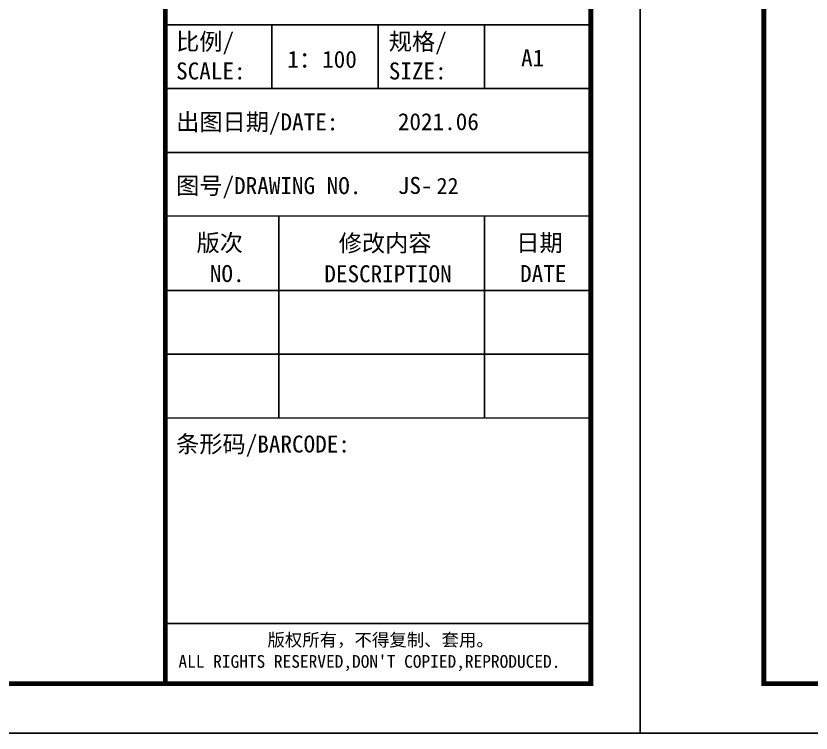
# Model space of a CAD drawing. Extents: x -737978 to 768813, y -372247 to 1140308.
# Drawn here: x -396314 to -372194, y -268610 to -246841 of the extents above; entities that cross this region are included whole.
import ezdxf
from ezdxf.enums import TextEntityAlignment as Align

# ---------------------------------------------------------------- set-up
doc = ezdxf.new("R2010")
doc.units = 0
doc.header["$LTSCALE"] = 10
doc.header["$MEASUREMENT"] = 0
doc.layers.get('0').update_dxf_attribs({"linetype": 'CONTINUOUS'})
doc.layers.add('DRAW', color=7, linetype='CONTINUOUS', lineweight=70)
doc.layers.add('PUB_TITLE', color=4, linetype='CONTINUOUS')
doc.styles.add('-宋体', font='', dxfattribs={"width": 0.8})
doc.styles.get('-宋体').set_extended_font_data('SimSun')

# ---------------------------------------------------------------- blocks, each defined once
blk = doc.blocks.new('TQ1')
at = {"layer": 'PUB_TITLE'}
for p, q in [((-46855, -409155), (-49855, -409155)), ((-48355, -409155), (-48355, -410055)), ((-46855, -409155), (-46855, -410055)), ((-46855, -409155), (-43855, -409155)), ((-45355, -409155), (-45355, -410055)), ((-49855, -410055), (-43855, -410055)), ((-49855, -410955), (-43855, -410955)), ((-48255, -411855), (-48255, -414705)), ((-45355, -411855), (-45355, -414705)), ((-49855, -412905), (-43855, -412905)), ((-49855, -413805), (-43855, -413805))]:
    blk.add_line(p, q, dxfattribs=at)
at = {"layer": 'PUB_TITLE', "const_width": 20}
for points in [[(-49855, -378414), (-49855, -418455)], [(-49855, -411855), (-43855, -411855)], [(-49855, -414705), (-43855, -414705)], [(-49855, -417605), (-43855, -417605)]]:
    blk.add_lwpolyline(points, dxfattribs=at)
at = {"layer": 'PUB_TITLE', "style": '-宋体'}
for s, height, p in [('比例/', 240, (-49705, -409511)), ('规格/', 240, (-46705, -409511)), ('A1', 240, (-44839, -409743)), ('1：100', 240, (-48136, -409762)), ('SCALE:', 240, (-49705, -409926)), ('SIZE:', 240, (-46705, -409926)), ('出图日期/DATE:', 240, (-49705, -410645)), ('2021.06', 240, (-46577, -410642)), ('图号/DRAWING NO.', 240, (-49705, -411545)), ('JS-', 240, (-46577, -411542)), ('条形码/BARCODE:', 240, (-49705, -415192)), ('版权所有，不得复制、套用。', 180, (-48416, -417927)), ("ALL RIGHTS RESERVED,DON'T COPIED,REPRODUCED.", 180, (-49672, -418231))]:
    blk.add_text(s, height=height, dxfattribs=at).set_placement(p)
for s, p in [('版次', (-49090, -412352)), ('修改内容', (-46756, -412356)), ('日期', (-44579, -412352)), ('NO.', (-48984, -412786)), ('DESCRIPTION', (-46716, -412789)), ('DATE', (-44526, -412786))]:
    blk.add_text(s, height=240, dxfattribs=at).set_placement(p, align=Align.CENTER)

msp = doc.modelspace()

# ---------------------------------------------------------------- linework, layer by layer
at = {"layer": 'DRAW'}
msp.add_lwpolyline([(-391776.8, -181009.7), (-378875.1, -181009.7), (-378875.1, -267109.7), (-391776.8, -267109.7)], close=True, dxfattribs=at)
at = {"layer": 'PUB_TITLE'}
for points in [[(-535025.1, -268609.7), (-377375.1, -268609.7), (-377375.1, -179509.7), (-535025.1, -179509.7)], [(-377375.1, -268609.7), (-219725.1, -268609.7), (-219725.1, -179509.7), (-377375.1, -179509.7)]]:
    msp.add_lwpolyline(points, close=True, dxfattribs=at)
at = {"layer": 'PUB_TITLE', "const_width": 150}
for points in [[(-531275.1, -267109.7), (-378875.1, -267109.7), (-378875.1, -181009.7), (-531275.1, -181009.7)], [(-373625.1, -267109.7), (-221225.1, -267109.7), (-221225.1, -181009.7), (-373625.1, -181009.7)]]:
    msp.add_lwpolyline(points, close=True, dxfattribs=at)

# ---------------------------------------------------------------- block references
at = {"xscale": 2.15028113370122, "yscale": 2.15028113370122, "zscale": 2.15028113370122}
msp.add_blockref('TQ1', (-284575.1, 632686.5), dxfattribs=at)

# ---------------------------------------------------------------- texts
at = {"layer": 'PUB_TITLE', "style": '-宋体'}
msp.add_text('22', height=491.49, dxfattribs=at).set_placement((-383556, -252246.1))

doc.saveas('drawing.dxf')
